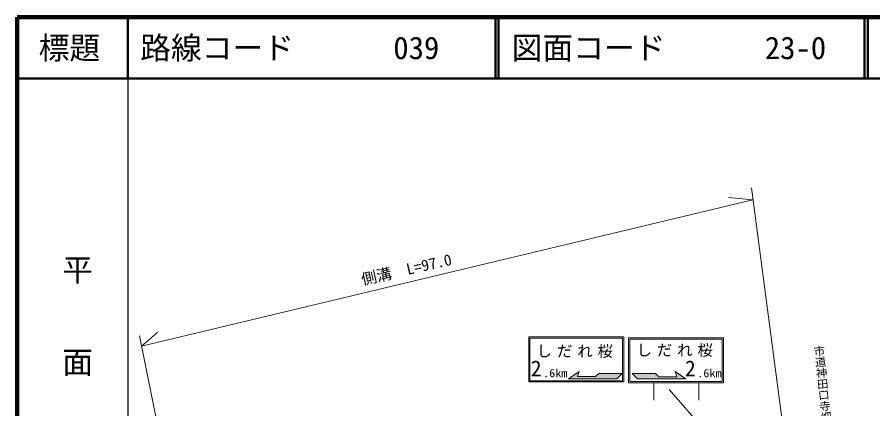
# Model space of a CAD drawing. Units: millimetres, scale not verified. Extents: x 40000 to 680000, y 20000 to 380000.
# Drawn here: x 40000 to 179092, y 316326 to 380000 of the extents above; entities that cross this region are included whole.
import ezdxf
from ezdxf.enums import TextEntityAlignment as Align

# ---------------------------------------------------------------- set-up
doc = ezdxf.new("R2010")
doc.units = ezdxf.units.MM
doc.header["$LTSCALE"] = 1000
doc.layers.add('M-BMK-HTXT', color=7, linetype='Continuous')
for name, color, linetype, lineweight in [('M-STR-HTXT', 7, 'Continuous', 13), ('M-STR-STRC', 7, 'Continuous', 13), ('M-TTL', 2, 'Continuous', 140), ('M-TTL-BAND', 7, 'Continuous', 13), ('M-TTL-LINE', 7, 'Continuous', 50), ('M-TTL-TXT', 7, 'Continuous', 50)]:
    doc.layers.add(name, color=color, linetype=linetype, lineweight=lineweight)
doc.styles.add('@ＭＳ ゴシック', font='')
doc.styles.add('ＭＳ ゴシック', font='')
doc.styles.get('@ＭＳ ゴシック').set_extended_font_data('@MS Gothic')
doc.styles.get('ＭＳ ゴシック').set_extended_font_data('MS Gothic')

msp = doc.modelspace()

# ---------------------------------------------------------------- hatches: boundary and pattern name
at = {"layer": 'M-STR-STRC'}
for points in [[(129636, 321227), (131375, 322405), (131063, 321576), (134019, 321575), (134547, 322103), (138332, 322101), (137453, 321223)], [(140858, 321203), (139979, 322082), (143763, 322082), (144292, 321553), (147247, 321553), (146936, 322383), (148674, 321203)]]:
    msp.add_hatch(color=256, dxfattribs=at).paths.add_polyline_path(points)

# ---------------------------------------------------------------- linework, layer by layer
at = {"layer": 'M-STR-HTXT'}
for p, q in [((166996, 294611), (159339, 352271)), ((159597, 350326), (155618, 350701)), ((159597, 350326), (60225, 326522)), ((60225, 326522), (62875, 328777)), ((71973, 268319), (59888, 328192))]:
    msp.add_line(p, q, dxfattribs=at)
at = {"layer": 'M-STR-STRC'}
for p, q in [((138590, 328028), (123158, 328028)), ((123158, 328028), (123158, 320701)), ((138390, 327828), (123358, 327828)), ((123358, 327828), (123358, 320901)), ((138390, 320901), (138390, 327828)), ((138590, 320701), (138590, 328028)), ((154811, 327878), (139380, 327878)), ((139380, 327878), (139380, 320551)), ((154611, 327678), (139580, 327678)), ((139580, 327678), (139580, 320751)), ((154611, 320751), (154611, 327678)), ((154811, 320551), (154811, 327878)), ((129636, 321227), (131375, 322405)), ((131375, 322405), (131063, 321576)), ((131063, 321576), (134019, 321575)), ((134019, 321575), (134547, 322103)), ((134547, 322103), (138332, 322101)), ((138332, 322101), (137453, 321223)), ((143763, 322082), (139979, 322082)), ((139979, 322082), (140858, 321203)), ((144292, 321553), (143763, 322082)), ((147247, 321553), (144292, 321553)), ((148674, 321203), (146936, 322383)), ((146936, 322383), (147247, 321553)), ((123158, 320701), (138590, 320701)), ((123358, 320901), (138390, 320901)), ((137453, 321223), (129636, 321227)), ((139380, 320551), (154811, 320551)), ((139580, 320751), (154611, 320751)), ((140858, 321203), (148674, 321203)), ((143462, 317759), (143462, 320553)), ((150800, 317759), (150800, 320553)), ((167042, 295315), (145962, 319497))]:
    msp.add_line(p, q, dxfattribs=at)
at = {"layer": 'M-TTL'}
for p, q in [((40000, 380000), (40000, 20000)), ((680000, 380000), (40000, 380000))]:
    msp.add_line(p, q, dxfattribs=at)
at = {"layer": 'M-TTL-BAND', "lineweight": 25}
msp.add_line((58000, 370000), (58000, 20000), dxfattribs=at)
at = {"layer": 'M-TTL-LINE'}
for p, q in [((58000, 380000), (58000, 370000)), ((117750, 380000), (117750, 370000)), ((118250, 380000), (118250, 370000)), ((177750, 380000), (177750, 370000)), ((178250, 380000), (178250, 370000)), ((40000, 370000), (680000, 370000))]:
    msp.add_line(p, q, dxfattribs=at)

# ---------------------------------------------------------------- texts
at = {"layer": 'M-BMK-HTXT', "style": '@ＭＳ ゴシック'}
msp.add_text('市道神田口寺畑線', height=1320, rotation=275.661, dxfattribs=at).set_placement((169222, 326550), align=Align.BOTTOM_LEFT)
at = {"layer": 'M-STR-HTXT', "style": 'ＭＳ ゴシック'}
msp.add_text('側溝\u3000L=97.0', height=1833, rotation=12.772, dxfattribs=at).set_placement((103607, 337557), align=Align.BOTTOM_CENTER)
at = {"layer": 'M-STR-STRC', "style": 'ＭＳ ゴシック'}
for p in [(124368, 320858), (149422, 320858)]:
    msp.add_text('2', height=2566, dxfattribs=at).set_placement(p, align=Align.BOTTOM_CENTER)
at = {"layer": 'M-STR-STRC', "style": 'ＭＳ ゴシック', "width": 1.1}
for p in [(125494, 321083), (150547, 321083)]:
    msp.add_text('.6km', height=1320, dxfattribs=at).set_placement(p, align=Align.BOTTOM_LEFT)
at = {"layer": 'M-STR-STRC', "char_height": 1833, "attachment_point": 8, "rotation": 359.92, "style": 'ＭＳ ゴシック'}
for insert in [(131049, 324596), (147286, 324757)]:
    msp.add_mtext('\\T1.32;しだれ桜', dxfattribs=dict(at, insert=insert))
at = {"layer": 'M-TTL-BAND', "style": '@ＭＳ ゴシック'}
msp.add_text('平\u3000\u3000面\u3000\u3000図', height=3666, rotation=270, dxfattribs=at).set_placement((49777, 306475), align=Align.MIDDLE_RIGHT)
at = {"layer": 'M-TTL-TXT', "style": 'ＭＳ ゴシック'}
msp.add_text('標題', height=3666, dxfattribs=at).set_placement((48500, 375000), align=Align.MIDDLE_CENTER)
for s, p in [('路線コード', (60000, 375000)), ('図面コード', (120380, 375000)), ('039', (101142, 375000)), ('23-0', (161521, 375000))]:
    msp.add_text(s, height=3666, dxfattribs=at).set_placement(p, align=Align.MIDDLE_LEFT)

doc.saveas('drawing.dxf')
